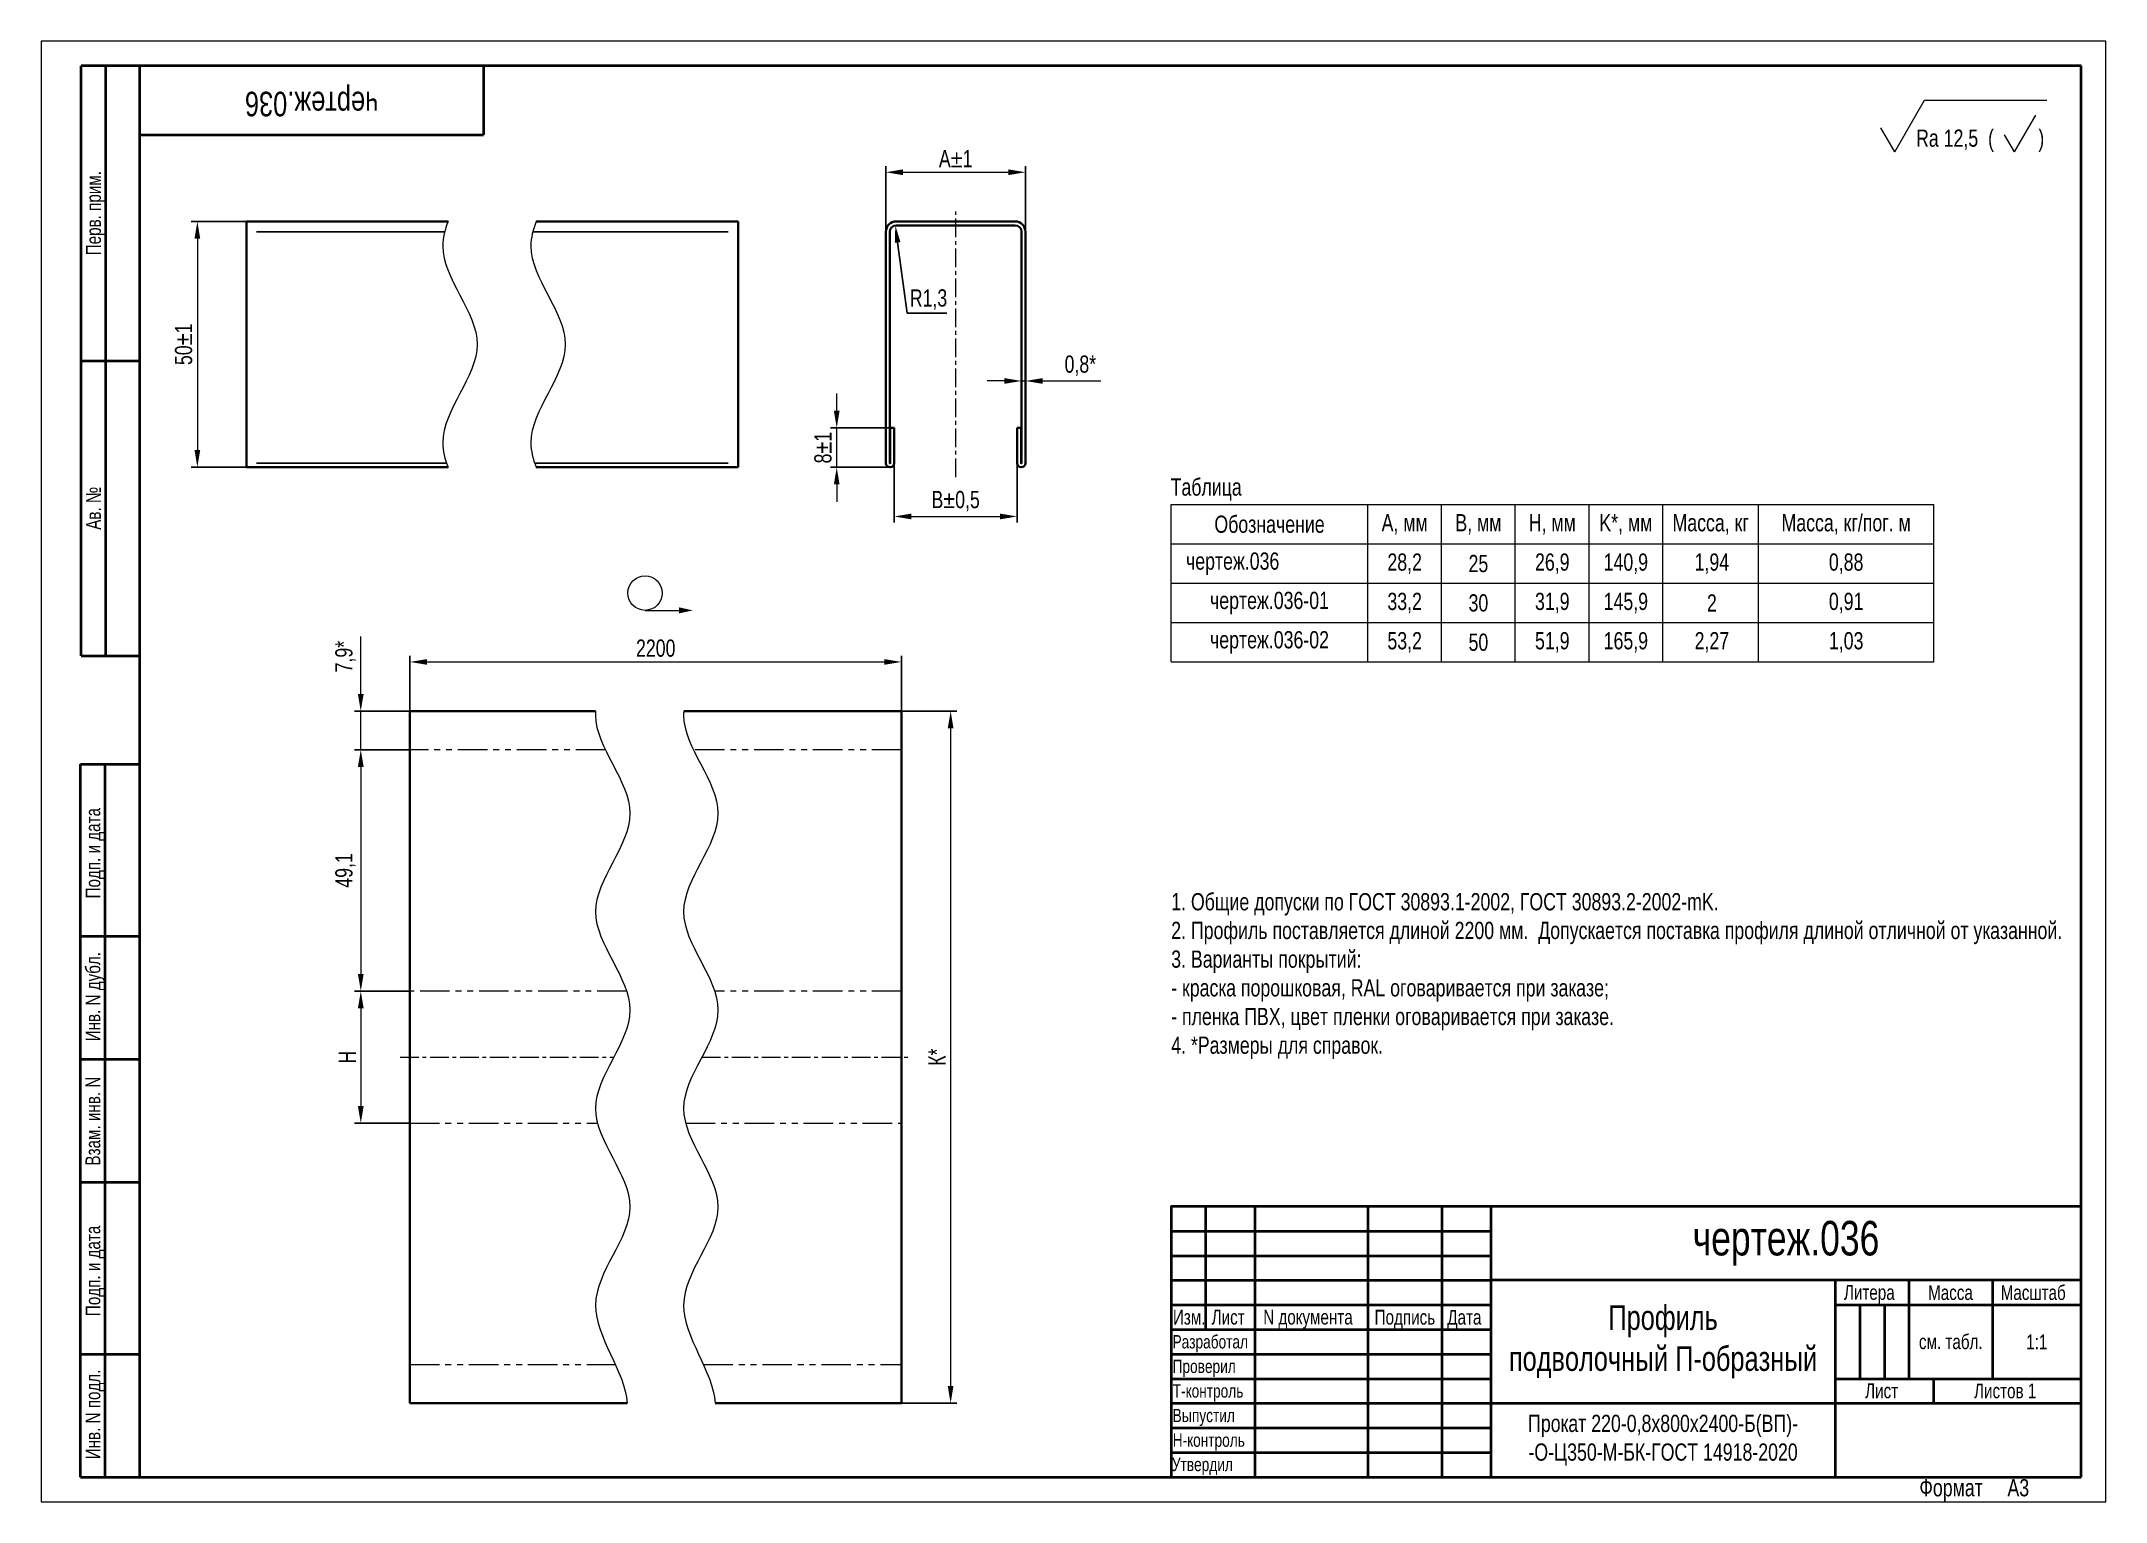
# Model space of a CAD drawing. Header units: millimetres. Extents: x 7700 to 8120, y -3845 to -3548.
import ezdxf

# ---------------------------------------------------------------- set-up
doc = ezdxf.new("R2010")
doc.units = ezdxf.units.MM
doc.linetypes.add('LT_06', pattern=[20.32, 12.7, -2.54, 2.54, -2.54])
doc.linetypes.add('LT_07', pattern=[20, 10, -2, 2, -2, 2, -2])
for name, color, linetype, lineweight in [('Layer_02', 5, 'Continuous', 13), ('Layer_03', 1, 'Continuous', 13), ('Layer_04', 82, 'Continuous', 13), ('Layer_05', 5, 'Continuous', 13), ('Layer_06', 7, 'Continuous', 35), ('Layer_07', 6, 'Continuous', 13), ('Layer_08', 7, 'Continuous', 40)]:
    doc.layers.add(name, color=color, linetype=linetype, lineweight=lineweight)
doc.styles.add('Style_02', font='ARIALNI_0.TTF', dxfattribs={"width": 0.9, "height": 3.5})
doc.dimstyles.new('DimStyle_03', dxfattribs={"dimtxt": 3.5, "dimasz": 2.5, "dimexe": 1.25, "dimexo": 0.625, "dimtad": 1, "dimtxsty": 'Style_02', "dimcen": 2.5, "dimazin": 3, "dimtfac": 1, "dimtmove": 0, "dimatfit": 3})
doc.dimstyles.new('DimStyle_04', dxfattribs={"dimtxt": 3.5, "dimasz": 2.5, "dimexe": 1.25, "dimexo": 0, "dimtad": 1, "dimlfac": 2, "dimtxsty": 'Style_02', "dimcen": 2.5, "dimazin": 3, "dimtfac": 1, "dimtmove": 0, "dimatfit": 3})

# ---------------------------------------------------------------- blocks, each defined once
blk = doc.blocks.new('*D151')
at = {"layer": 'Defpoints', "color": 0, "lineweight": 50, "ltscale": 0.04, "transparency": 16777216}
for p in [(7775.42, -3684.19), (7765.41, -3692.05), (7775.42, -3692.05)]:
    blk.add_point(p, dxfattribs=at)
at = {"layer": 'Layer_03', "color": 0, "ltscale": 0.04, "transparency": 16777216}
for p, q in [((7765.41, -3680.69), (7765.41, -3669.03)), ((7765.41, -3692.05), (7765.41, -3684.19)), ((7765.41, -3695.55), (7765.41, -3699.05))]:
    blk.add_line(p, q, dxfattribs=at)
at = {"layer": 'Layer_03', "color": 0, "lineweight": -2, "ltscale": 0.04, "transparency": 16777216}
for p, q in [((7775.42, -3684.19), (7764.16, -3684.19)), ((7775.42, -3692.05), (7764.16, -3692.05))]:
    blk.add_line(p, q, dxfattribs=at)
at = {"layer": 'Layer_03', "color": 0, "lineweight": 50, "ltscale": 0.04, "transparency": 16777216}
for points in [[(7764.83, -3680.69), (7766, -3680.69), (7765.41, -3684.19)], [(7764.83, -3695.55), (7766, -3695.55), (7765.41, -3692.05)]]:
    blk.add_solid(points, dxfattribs=at)
at = {"layer": 'Layer_03', "color": 0, "ltscale": 0.04, "transparency": 16777216, "insert": (7762.3, -3673.11), "char_height": 3.5, "attachment_point": 5, "rotation": 90, "style": 'Style_02'}
blk.add_mtext('7,9*', dxfattribs=at)
blk = doc.blocks.new('*D152')
at = {"layer": 'Defpoints', "color": 0, "lineweight": 50, "ltscale": 0.04, "transparency": 16777216}
for p in [(7775.42, -3741.14), (7765.42, -3768.01), (7775.42, -3768.01)]:
    blk.add_point(p, dxfattribs=at)
at = {"layer": 'Layer_03', "color": 0, "lineweight": -2, "ltscale": 0.04, "transparency": 16777216}
for p, q in [((7775.42, -3741.14), (7764.17, -3741.14)), ((7775.42, -3768.01), (7764.17, -3768.01))]:
    blk.add_line(p, q, dxfattribs=at)
at = {"layer": 'Layer_03', "color": 0, "ltscale": 0.04, "transparency": 16777216}
blk.add_line((7765.42, -3744.64), (7765.42, -3764.51), dxfattribs=at)
at = {"layer": 'Layer_03', "color": 0, "lineweight": 50, "ltscale": 0.04, "transparency": 16777216}
for points in [[(7764.83, -3744.64), (7766, -3744.64), (7765.42, -3741.14)], [(7764.83, -3764.51), (7766, -3764.51), (7765.42, -3768.01)]]:
    blk.add_solid(points, dxfattribs=at)
at = {"layer": 'Layer_03', "color": 0, "ltscale": 0.04, "transparency": 16777216, "insert": (7762.67, -3754.57), "char_height": 3.5, "attachment_point": 5, "rotation": 90, "style": 'Style_02'}
blk.add_mtext('Н', dxfattribs=at)
blk = doc.blocks.new('*D153')
at = {"layer": 'Defpoints', "color": 0, "lineweight": 50, "ltscale": 0.04, "transparency": 16777216}
for p in [(7875.42, -3684.19), (7875.42, -3824.96), (7885.42, -3824.96)]:
    blk.add_point(p, dxfattribs=at)
at = {"layer": 'Layer_03', "color": 0, "lineweight": -2, "ltscale": 0.04, "transparency": 16777216}
for p, q in [((7875.42, -3684.19), (7886.67, -3684.19)), ((7875.42, -3824.96), (7886.67, -3824.96))]:
    blk.add_line(p, q, dxfattribs=at)
at = {"layer": 'Layer_03', "color": 0, "ltscale": 0.04, "transparency": 16777216}
blk.add_line((7885.42, -3687.69), (7885.42, -3821.46), dxfattribs=at)
at = {"layer": 'Layer_03', "color": 0, "lineweight": 50, "ltscale": 0.04, "transparency": 16777216}
for points in [[(7884.83, -3687.69), (7886, -3687.69), (7885.42, -3684.19)], [(7884.83, -3821.46), (7886, -3821.46), (7885.42, -3824.96)]]:
    blk.add_solid(points, dxfattribs=at)
at = {"layer": 'Layer_03', "color": 0, "ltscale": 0.04, "transparency": 16777216, "insert": (7882.65, -3754.57), "char_height": 3.5, "attachment_point": 5, "rotation": 90, "style": 'Style_02'}
blk.add_mtext('К*', dxfattribs=at)
blk = doc.blocks.new('*D154')
at = {"layer": 'Defpoints', "color": 0, "lineweight": 50, "ltscale": 0.04, "transparency": 16777216}
for p in [(7875.42, -3674.19), (7775.42, -3684.19), (7875.42, -3684.19)]:
    blk.add_point(p, dxfattribs=at)
at = {"layer": 'Layer_03', "color": 0, "lineweight": -2, "ltscale": 0.04, "transparency": 16777216}
for p, q in [((7775.42, -3684.19), (7775.42, -3672.94)), ((7875.42, -3684.19), (7875.42, -3672.94))]:
    blk.add_line(p, q, dxfattribs=at)
at = {"layer": 'Layer_03', "color": 0, "ltscale": 0.04, "transparency": 16777216}
blk.add_line((7778.92, -3674.19), (7871.92, -3674.19), dxfattribs=at)
at = {"layer": 'Layer_03', "color": 0, "lineweight": 50, "ltscale": 0.04, "transparency": 16777216}
for points in [[(7778.92, -3673.61), (7778.92, -3674.77), (7775.42, -3674.19)], [(7871.92, -3673.61), (7871.92, -3674.77), (7875.42, -3674.19)]]:
    blk.add_solid(points, dxfattribs=at)
at = {"layer": 'Layer_03', "color": 0, "ltscale": 0.04, "transparency": 16777216, "insert": (7825.42, -3671.4), "char_height": 3.5, "attachment_point": 5, "style": 'Style_02'}
blk.add_mtext('2200', dxfattribs=at)
blk = doc.blocks.new('*D155')
at = {"layer": 'Defpoints', "color": 0, "lineweight": 50, "ltscale": 0.04, "transparency": 16777216}
for p in [(7742.17, -3584.6), (7732.17, -3634.6), (7742.17, -3634.6)]:
    blk.add_point(p, dxfattribs=at)
at = {"layer": 'Layer_03', "color": 0, "lineweight": -2, "ltscale": 0.04, "transparency": 16777216}
for p, q in [((7742.17, -3584.6), (7730.92, -3584.6)), ((7742.17, -3634.6), (7730.92, -3634.6))]:
    blk.add_line(p, q, dxfattribs=at)
at = {"layer": 'Layer_03', "color": 0, "ltscale": 0.04, "transparency": 16777216}
blk.add_line((7732.17, -3588.1), (7732.17, -3631.1), dxfattribs=at)
at = {"layer": 'Layer_03', "color": 0, "lineweight": 50, "ltscale": 0.04, "transparency": 16777216}
for points in [[(7731.59, -3588.1), (7732.75, -3588.1), (7732.17, -3584.6)], [(7731.59, -3631.1), (7732.75, -3631.1), (7732.17, -3634.6)]]:
    blk.add_solid(points, dxfattribs=at)
at = {"layer": 'Layer_03', "color": 0, "ltscale": 0.04, "transparency": 16777216, "insert": (7729.38, -3609.6), "char_height": 3.5, "attachment_point": 5, "rotation": 90, "style": 'Style_02'}
blk.add_mtext('50%%P1', dxfattribs=at)
blk = doc.blocks.new('*D156')
at = {"layer": 'Defpoints', "color": 0, "lineweight": 50, "ltscale": 0.04, "transparency": 16777216}
for p in [(7900.64, -3574.6), (7872.24, -3586.7), (7900.64, -3586.7)]:
    blk.add_point(p, dxfattribs=at)
at = {"layer": 'Layer_03', "color": 0, "lineweight": -2, "ltscale": 0.04, "transparency": 16777216}
for p, q in [((7872.24, -3586.7), (7872.24, -3573.35)), ((7900.64, -3586.7), (7900.64, -3573.35))]:
    blk.add_line(p, q, dxfattribs=at)
at = {"layer": 'Layer_03', "color": 0, "ltscale": 0.04, "transparency": 16777216}
blk.add_line((7875.74, -3574.6), (7897.14, -3574.6), dxfattribs=at)
at = {"layer": 'Layer_03', "color": 0, "lineweight": 50, "ltscale": 0.04, "transparency": 16777216}
for points in [[(7875.74, -3574.02), (7875.74, -3575.19), (7872.24, -3574.6)], [(7897.14, -3574.02), (7897.14, -3575.19), (7900.64, -3574.6)]]:
    blk.add_solid(points, dxfattribs=at)
at = {"layer": 'Layer_03', "color": 0, "ltscale": 0.04, "transparency": 16777216, "insert": (7886.44, -3571.85), "char_height": 3.5, "attachment_point": 5, "style": 'Style_02'}
blk.add_mtext('А%%P1', dxfattribs=at)
blk = doc.blocks.new('*D157')
at = {"layer": 'Defpoints', "color": 0, "lineweight": 50, "ltscale": 0.04, "transparency": 16777216}
for p in [(7874.34, -3586.7), (7874.52, -3587.99)]:
    blk.add_point(p, dxfattribs=at)
at = {"layer": 'Layer_03', "color": 0, "lineweight": -2, "ltscale": 0.04, "transparency": 16777216}
for p, q in [((7876.56, -3603.23), (7874.64, -3588.88)), ((7884.64, -3603.23), (7876.56, -3603.23))]:
    blk.add_line(p, q, dxfattribs=at)
at = {"layer": 'Layer_03', "color": 0, "lineweight": 50, "ltscale": 0.04, "transparency": 16777216}
blk.add_solid([(7875.21, -3588.81), (7874.06, -3588.96), (7874.17, -3585.41)], dxfattribs=at)
at = {"layer": 'Layer_03', "color": 0, "ltscale": 0.04, "transparency": 16777216, "insert": (7880.91, -3600.49), "char_height": 3.5, "attachment_point": 5, "style": 'Style_02'}
blk.add_mtext('R1,3', dxfattribs=at)
blk = doc.blocks.new('*D158')
at = {"layer": 'Defpoints', "color": 0, "lineweight": 50, "ltscale": 0.04, "transparency": 16777216}
for p in [(7873.94, -3633.75), (7898.94, -3633.75), (7898.94, -3644.6)]:
    blk.add_point(p, dxfattribs=at)
at = {"layer": 'Layer_03', "color": 0, "lineweight": -2, "ltscale": 0.04, "transparency": 16777216}
for p, q in [((7873.94, -3633.75), (7873.94, -3645.85)), ((7898.94, -3633.75), (7898.94, -3645.85))]:
    blk.add_line(p, q, dxfattribs=at)
at = {"layer": 'Layer_03', "color": 0, "ltscale": 0.04, "transparency": 16777216}
blk.add_line((7877.44, -3644.6), (7895.44, -3644.6), dxfattribs=at)
at = {"layer": 'Layer_03', "color": 0, "lineweight": 50, "ltscale": 0.04, "transparency": 16777216}
for points in [[(7877.44, -3644.02), (7877.44, -3645.19), (7873.94, -3644.6)], [(7895.44, -3644.02), (7895.44, -3645.19), (7898.94, -3644.6)]]:
    blk.add_solid(points, dxfattribs=at)
at = {"layer": 'Layer_03', "color": 0, "ltscale": 0.04, "transparency": 16777216, "insert": (7886.44, -3641.49), "char_height": 3.5, "attachment_point": 5, "style": 'Style_02'}
blk.add_mtext('В%%P0,5', dxfattribs=at)
blk = doc.blocks.new('*D159')
at = {"layer": 'Defpoints', "color": 0, "lineweight": 50, "ltscale": 0.04, "transparency": 16777216}
for p in [(7899.84, -3616.88), (7900.64, -3616.88), (7900.64, -3617.05)]:
    blk.add_point(p, dxfattribs=at)
at = {"layer": 'Layer_03', "color": 0, "ltscale": 0.04, "transparency": 16777216}
for p, q in [((7896.34, -3617.05), (7892.84, -3617.05)), ((7899.84, -3617.05), (7900.64, -3617.05)), ((7904.14, -3617.05), (7915.98, -3617.05))]:
    blk.add_line(p, q, dxfattribs=at)
at = {"layer": 'Layer_03', "color": 0, "lineweight": -2, "ltscale": 0.04, "transparency": 16777216}
for p, q in [((7899.84, -3616.88), (7899.84, -3618.3)), ((7900.64, -3616.88), (7900.64, -3618.3))]:
    blk.add_line(p, q, dxfattribs=at)
at = {"layer": 'Layer_03', "color": 0, "lineweight": 50, "ltscale": 0.04, "transparency": 16777216}
for points in [[(7896.34, -3616.47), (7896.34, -3617.63), (7899.84, -3617.05)], [(7904.14, -3616.47), (7904.14, -3617.63), (7900.64, -3617.05)]]:
    blk.add_solid(points, dxfattribs=at)
at = {"layer": 'Layer_03', "color": 0, "ltscale": 0.04, "transparency": 16777216, "insert": (7911.81, -3613.94), "char_height": 3.5, "attachment_point": 5, "style": 'Style_02'}
blk.add_mtext('0,8*', dxfattribs=at)
blk = doc.blocks.new('*D160')
at = {"layer": 'Defpoints', "color": 0, "lineweight": 50, "ltscale": 0.04, "transparency": 16777216}
for p in [(7862.24, -3626.6), (7873.14, -3626.6), (7873.09, -3634.6)]:
    blk.add_point(p, dxfattribs=at)
at = {"layer": 'Layer_03', "color": 0, "ltscale": 0.04, "transparency": 16777216}
for p, q in [((7862.24, -3623.1), (7862.24, -3619.6)), ((7862.24, -3634.6), (7862.24, -3626.6)), ((7862.24, -3638.1), (7862.24, -3641.6))]:
    blk.add_line(p, q, dxfattribs=at)
at = {"layer": 'Layer_03', "color": 0, "lineweight": -2, "ltscale": 0.04, "transparency": 16777216}
for p, q in [((7873.14, -3626.6), (7860.99, -3626.6)), ((7873.09, -3634.6), (7860.99, -3634.6))]:
    blk.add_line(p, q, dxfattribs=at)
at = {"layer": 'Layer_03', "color": 0, "lineweight": 50, "ltscale": 0.04, "transparency": 16777216}
for points in [[(7861.66, -3623.1), (7862.83, -3623.1), (7862.24, -3626.6)], [(7861.66, -3638.1), (7862.83, -3638.1), (7862.24, -3634.6)]]:
    blk.add_solid(points, dxfattribs=at)
at = {"layer": 'Layer_03', "color": 0, "ltscale": 0.04, "transparency": 16777216, "insert": (7859.46, -3630.6), "char_height": 3.5, "attachment_point": 5, "rotation": 90, "style": 'Style_02'}
blk.add_mtext('8%%P1', dxfattribs=at)
blk = doc.blocks.new('*D161')
at = {"layer": 'Defpoints', "color": 0, "lineweight": 50, "ltscale": 0.04, "transparency": 16777216}
for p in [(7775.42, -3692.05), (7765.42, -3741.14), (7775.42, -3741.14)]:
    blk.add_point(p, dxfattribs=at)
at = {"layer": 'Layer_03', "color": 0, "lineweight": -2, "ltscale": 0.04, "transparency": 16777216}
for p, q in [((7775.42, -3692.05), (7764.17, -3692.05)), ((7775.42, -3741.14), (7764.17, -3741.14))]:
    blk.add_line(p, q, dxfattribs=at)
at = {"layer": 'Layer_03', "color": 0, "ltscale": 0.04, "transparency": 16777216}
blk.add_line((7765.42, -3695.55), (7765.42, -3737.64), dxfattribs=at)
at = {"layer": 'Layer_03', "color": 0, "lineweight": 50, "ltscale": 0.04, "transparency": 16777216}
for points in [[(7764.83, -3695.55), (7766, -3695.55), (7765.42, -3692.05)], [(7764.83, -3737.64), (7766, -3737.64), (7765.42, -3741.14)]]:
    blk.add_solid(points, dxfattribs=at)
at = {"layer": 'Layer_03', "color": 0, "ltscale": 0.04, "transparency": 16777216, "insert": (7762.3, -3716.59), "char_height": 3.5, "attachment_point": 5, "rotation": 90, "style": 'Style_02'}
blk.add_mtext('49,1', dxfattribs=at)

msp = doc.modelspace()

# ---------------------------------------------------------------- linework, layer by layer
at = {"layer": 'Layer_04', "linetype": 'LT_06', "ltscale": 0.3}
for p, q in [((7886.443, -3636.603), (7886.443, -3582.603)), ((7773.415, -3754.573), (7816.886, -3754.573)), ((7834.807, -3754.573), (7877.415, -3754.573))]:
    msp.add_line(p, q, dxfattribs=at)
at = {"layer": 'Layer_05', "linetype": 'LT_07', "ltscale": 0.6}
for p, q in [((7815.169, -3692.045), (7775.415, -3692.045)), ((7875.415, -3692.045), (7833.089, -3692.045)), ((7819.488, -3741.137), (7775.415, -3741.137)), ((7875.415, -3741.137), (7837.408, -3741.137)), ((7775.415, -3768.008), (7813.593, -3768.008)), ((7831.513, -3768.008), (7875.415, -3768.008)), ((7775.415, -3817.1), (7817.211, -3817.1)), ((7835.132, -3817.1), (7875.415, -3817.1))]:
    msp.add_line(p, q, dxfattribs=at)
at = {"layer": 'Layer_06', "lineweight": 13, "ltscale": 0.303109}
msp.add_line((8077.484, -3570.47), (8083.546, -3559.97), dxfattribs=at)
at = {"layer": 'Layer_06', "lineweight": 13}
msp.add_line((8083.546, -3559.97), (8108.415, -3559.97), dxfattribs=at)
at = {"layer": 'Layer_06', "lineweight": 13, "ltscale": 0.141451}
msp.add_line((8077.484, -3570.47), (8074.655, -3565.57), dxfattribs=at)
at = {"layer": 'Layer_06', "lineweight": 13, "ltscale": 0.216506}
msp.add_line((8101.849, -3570.47), (8106.179, -3562.97), dxfattribs=at)
at = {"layer": 'Layer_06', "lineweight": 13, "ltscale": 0.101036}
msp.add_line((8101.849, -3570.47), (8099.828, -3566.97), dxfattribs=at)
at = {"layer": 'Layer_06'}
for p, q in [((7742.171, -3586.703), (7742.171, -3584.603)), ((7742.171, -3584.603), (7783.185, -3584.603)), ((7742.171, -3586.703), (7742.171, -3633.753)), ((7801.105, -3584.603), (7842.171, -3584.603)), ((7842.171, -3584.603), (7842.171, -3586.703)), ((7842.171, -3633.753), (7842.171, -3586.703)), ((7872.243, -3633.753), (7872.243, -3586.703)), ((7873.043, -3633.753), (7873.043, -3586.703)), ((7874.343, -3584.603), (7898.543, -3584.603)), ((7874.343, -3585.403), (7898.543, -3585.403)), ((7899.843, -3586.703), (7899.843, -3633.753)), ((7900.643, -3586.703), (7900.643, -3633.753)), ((7873.143, -3633.753), (7873.143, -3626.603)), ((7873.143, -3626.603), (7873.943, -3626.603)), ((7873.943, -3633.753), (7873.943, -3626.603)), ((7899.743, -3626.603), (7898.943, -3626.603)), ((7898.943, -3626.603), (7898.943, -3633.753)), ((7899.743, -3626.603), (7899.743, -3633.753)), ((7742.171, -3634.603), (7742.171, -3633.753)), ((7742.171, -3634.603), (7783.175, -3634.603)), ((7801.095, -3634.603), (7842.171, -3634.603)), ((7842.171, -3633.753), (7842.171, -3634.603)), ((7775.415, -3684.188), (7813.201, -3684.188)), ((7775.415, -3684.188), (7775.415, -3824.957)), ((7831.121, -3684.188), (7875.415, -3684.188)), ((7875.415, -3824.957), (7875.415, -3684.188)), ((7819.607, -3824.957), (7775.415, -3824.957)), ((7875.415, -3824.957), (7837.527, -3824.957))]:
    msp.add_line(p, q, dxfattribs=at)
at = {"layer": 'Layer_06', "lineweight": 25}
for p, q in [((7744.171, -3586.703), (7782.491, -3586.703)), ((7800.411, -3586.703), (7840.171, -3586.703)), ((7744.171, -3633.753), (7782.863, -3633.753)), ((7800.783, -3633.753), (7840.171, -3633.753))]:
    msp.add_line(p, q, dxfattribs=at)
at = {"layer": 'Layer_06'}
for centre, radius, start, end in [((7874.343, -3586.703), 2.1, 90, 180), ((7874.343, -3586.703), 1.3, 90, 180), ((7898.543, -3586.703), 2.1, 0, 90), ((7898.543, -3586.703), 1.3, 0, 90), ((7873.093, -3633.753), 0.85, 180, 0), ((7873.093, -3633.753), 0.05, 180, 0), ((7899.793, -3633.753), 0.85, 180, 0), ((7899.793, -3633.753), 0.05, 180, 0)]:
    msp.add_arc(centre, radius, start, end, dxfattribs=at)
at = {"layer": 'Layer_07'}
for p, q in [((7700.415, -3547.97), (7700.415, -3844.97)), ((8120.415, -3547.97), (7700.415, -3547.97)), ((8120.415, -3844.97), (8120.415, -3547.97)), ((7930.292, -3674.201), (7930.292, -3642.201)), ((7930.292, -3642.201), (8085.415, -3642.201)), ((7970.292, -3674.201), (7970.292, -3642.201)), ((7985.292, -3674.201), (7985.292, -3642.201)), ((8000.292, -3674.201), (8000.292, -3642.201)), ((8015.292, -3642.201), (8015.292, -3674.201)), ((8030.292, -3674.201), (8030.292, -3642.201)), ((8049.807, -3674.201), (8049.807, -3642.201)), ((8085.415, -3674.201), (8085.415, -3642.201)), ((7930.292, -3650.201), (8085.415, -3650.201)), ((7930.292, -3658.201), (8085.415, -3658.201)), ((7823.247, -3663.695), (7830.15, -3663.703)), ((7930.292, -3666.201), (8085.415, -3666.201)), ((7930.292, -3674.201), (8085.415, -3674.201)), ((7700.415, -3844.97), (8120.415, -3844.97))]:
    msp.add_line(p, q, dxfattribs=at)
msp.add_circle((7823.247, -3660.19), 3.505, dxfattribs=at)
for points, knots in [([(7783.185, -3584.603), (7782.529, -3586.27), (7780.342, -3594.604), (7796.089, -3609.612), (7780.353, -3624.578), (7782.524, -3632.936), (7783.175, -3634.603)], [143.0295478, 143.0295478, 143.0295478, 143.0295478, 148.3273407, 169.5169608, 190.7065809, 195.9861685, 195.9861685, 195.9861685, 195.9861685]), ([(7801.105, -3584.603), (7800.449, -3586.27), (7798.262, -3594.604), (7814.01, -3609.612), (7798.273, -3624.578), (7800.444, -3632.936), (7801.095, -3634.603)], [143.0295478, 143.0295478, 143.0295478, 143.0295478, 148.3273407, 169.5169608, 190.7065809, 195.9861685, 195.9861685, 195.9861685, 195.9861685]), ([(7813.201, -3684.188), (7813.179, -3684.456), (7812.893, -3691.391), (7827.166, -3704.992), (7806.17, -3724.99), (7827.166, -3745), (7806.176, -3764.963), (7827.14, -3785.101), (7806.652, -3804.232), (7819.22, -3818.408), (7819.607, -3824.957)], [105.0970723, 105.0970723, 105.0970723, 105.0970723, 105.9481005, 127.1377206, 148.3273407, 169.5169608, 190.7065809, 211.896201, 233.0858211, 253.1239378, 253.1239378, 253.1239378, 253.1239378]), ([(7831.121, -3684.188), (7831.1, -3684.456), (7830.813, -3691.391), (7845.086, -3704.992), (7824.09, -3724.99), (7845.087, -3745), (7824.096, -3764.963), (7845.061, -3785.101), (7824.572, -3804.232), (7837.14, -3818.408), (7837.527, -3824.957)], [105.0970723, 105.0970723, 105.0970723, 105.0970723, 105.9481005, 127.1377206, 148.3273407, 169.5169608, 190.7065809, 211.896201, 233.0858211, 253.1239378, 253.1239378, 253.1239378, 253.1239378])]:
    msp.add_open_spline(points, degree=3, knots=knots, dxfattribs=at)
msp.add_solid([(7830.151, -3664.318), (7832.972, -3663.707), (7830.15, -3663.087)], dxfattribs=at)
at = {"layer": 'Layer_08', "linetype": 'Continuous'}
for p, q in [((8115.415, -3552.97), (7708.539, -3552.97)), ((7708.539, -3672.97), (7708.539, -3552.97)), ((7713.539, -3672.97), (7713.539, -3552.97)), ((7720.415, -3552.97), (7720.415, -3839.97)), ((7790.415, -3552.97), (7790.415, -3566.97)), ((8115.415, -3839.97), (8115.415, -3552.97)), ((7720.415, -3566.97), (7790.415, -3566.97)), ((7708.539, -3612.97), (7720.415, -3612.97)), ((7708.539, -3672.97), (7720.415, -3672.97)), ((7708.415, -3839.97), (7708.415, -3694.97)), ((7708.415, -3694.97), (7720.415, -3694.97)), ((7713.415, -3839.97), (7713.415, -3694.97)), ((7708.415, -3729.97), (7720.415, -3729.97)), ((7708.415, -3754.97), (7720.415, -3754.97)), ((7708.415, -3779.97), (7720.415, -3779.97)), ((7930.292, -3789.937), (7995.335, -3789.937)), ((7930.292, -3794.94), (7995.335, -3794.94)), ((7930.292, -3799.943), (7995.335, -3799.943)), ((8070.385, -3804.947), (8070.385, -3819.957)), ((8075.389, -3804.947), (8075.389, -3819.957)), ((7708.415, -3814.97), (7720.415, -3814.97)), ((7930.292, -3814.953), (7995.335, -3814.953)), ((7930.292, -3819.957), (7995.335, -3819.957)), ((7930.292, -3824.96), (7995.335, -3824.96)), ((7930.292, -3829.963), (7995.335, -3829.963)), ((7930.292, -3834.967), (7995.335, -3834.967)), ((7708.415, -3839.97), (7720.415, -3839.97)), ((7720.415, -3839.97), (8115.415, -3839.97))]:
    msp.add_line(p, q, dxfattribs=at)
for points in [[(8115.415, -3784.933), (7930.292, -3784.933), (7930.292, -3839.97)], [(7937.297, -3784.933), (7937.297, -3809.95)], [(7947.303, -3784.933), (7947.303, -3839.97)], [(7970.319, -3784.933), (7970.319, -3839.97)], [(7985.329, -3784.933), (7985.329, -3839.97)], [(7995.335, -3784.933), (7995.335, -3839.97)], [(8115.415, -3799.943), (7995.335, -3799.943)], [(8065.382, -3799.943), (8065.382, -3839.97)], [(8080.392, -3799.943), (8080.392, -3819.957)], [(8097.403, -3799.943), (8097.403, -3819.957)], [(8097.403, -3799.943), (8097.403, -3819.957)], [(7930.292, -3804.947), (7995.335, -3804.947)], [(8065.382, -3804.947), (8115.415, -3804.947)], [(7930.292, -3809.95), (7995.335, -3809.95)], [(8065.382, -3819.957), (8115.415, -3819.957)], [(8085.395, -3819.957), (8085.395, -3824.96)], [(7995.335, -3824.96), (8115.415, -3824.96)]]:
    msp.add_lwpolyline(points, dxfattribs=at)

# ---------------------------------------------------------------- texts
at = {"layer": 'Layer_02', "linetype": 'Continuous', "style": 'Style_02', "width": 0.9}
for s, height, p in [('Rа 12,5  (         )', 3.5, (8081.837, -3569.411)), ('Изм.', 3, (7930.643, -3808.946)), ('Лист', 3, (7938.524, -3808.935)), ('N документа', 3, (7949.021, -3808.928)), ('Подпись', 3, (7971.672, -3808.951)), ('Дата', 3, (7986.464, -3808.957)), ('Разработал', 2.7, (7930.557, -3813.793)), ('Проверил', 2.7, (7930.57, -3818.796)), ('Т-контроль', 2.7, (7930.602, -3823.794)), ('Выпустил', 2.7, (7930.578, -3828.787)), ('Н-контроль', 2.7, (7930.602, -3833.801)), ('Утвердил', 2.7, (7930.43, -3838.747))]:
    msp.add_text(s, height=height, dxfattribs=at).set_placement(p)
at = {"layer": 'Layer_02', "linetype": 'Continuous', "lineweight": 25, "style": 'Style_02', "width": 0.9}
for s, p in [('Перв. прим.', (7712.538, -3591.494)), ('Ав. №', (7712.539, -3647.307)), ('Подп. и дата', (7712.411, -3722.292)), ('Инв. N дубл.', (7712.418, -3751.35)), ('Взам. инв. N', (7712.409, -3776.611)), ('Подп. и дата', (7712.415, -3807.235)), ('Инв. N подл.', (7712.413, -3836.344))]:
    msp.add_text(s, height=3, rotation=90, dxfattribs=at).set_placement(p)
for s, p in [('Литера', (8067.152, -3803.914)), ('Масса', (8084.28, -3803.944)), ('Масштаб', (8099.048, -3803.942)), ('Лист ', (8071.469, -3823.928)), ('Листов 1', (8093.629, -3823.934))]:
    msp.add_text(s, height=3, dxfattribs=at).set_placement(p)
at = {"layer": 'Layer_02', "linetype": 'Continuous', "insert": (7755.415, -3559.97), "char_height": 5, "width": 70, "attachment_point": 5, "rotation": 180, "style": 'Style_02'}
msp.add_mtext('чертеж.036', dxfattribs=at)
at = {"layer": 'Layer_02', "char_height": 3.5, "style": 'Style_02'}
for s, insert, width, attachment_point in [('Таблица', (7937.407, -3639.124), 40, 5), ('Обозначение', (7950.292, -3646.201), 40, 5), ('А, мм', (7977.792, -3646.201), 15, 5), ('В, мм', (7992.792, -3646.201), 15, 5), ('Н, мм', (8007.823, -3646.201), 15.06167, 5), ('K*, мм', (8022.792, -3646.201), 15, 5), ('Масса, кг', (8040.049, -3646.201), 19.5151, 5), ('Масса, кг/пог. м', (8067.611, -3646.201), 35.60823, 5), ('   чертеж.036', (7930.292, -3654.201), 40, 4), ('\\pxsm0.6;28,2', (7977.792, -3654.201), 15, 5), ('\\pxsm0.6;25', (7992.792, -3654.201), 15, 5), ('\\pxsm0.6;26,9', (8007.823, -3654.201), 15.06167, 5), ('\\pxsm0.6;140,9', (8022.792, -3654.201), 15, 5), ('\\pxsm0.6;1,94', (8040.292, -3654.201), 20, 5), ('\\pxsm0.6;0,88', (8067.611, -3654.201), 35.60823, 5), ('чертеж.036-01', (7950.292, -3662.201), 40, 5), ('\\pxsm0.6;33,2', (7977.792, -3662.201), 15, 5), ('\\pxsm0.6;30', (7992.792, -3662.201), 15, 5), ('\\pxsm0.6;31,9', (8007.823, -3662.201), 15.06167, 5), ('\\pxsm0.6;145,9', (8022.792, -3662.201), 15, 5), ('\\pxsm0.6;2', (8040.292, -3662.201), 20, 5), ('\\pxsm0.6;0,91', (8067.611, -3662.201), 35.60823, 5), ('чертеж.036-02', (7950.292, -3670.201), 40, 5), ('\\pxsm0.6;53,2', (7977.792, -3670.201), 15, 5), ('\\pxsm0.6;50', (7992.792, -3670.201), 15, 5), ('\\pxsm0.6;51,9', (8007.823, -3670.201), 15.06167, 5), ('\\pxsm0.6;165,9', (8022.792, -3670.201), 15, 5), ('\\pxsm0.6;2,27', (8040.292, -3670.201), 20, 5), ('\\pxsm0.6;1,03', (8067.611, -3670.201), 35.60823, 5)]:
    msp.add_mtext(s, dxfattribs=dict(at, insert=insert, width=width, attachment_point=attachment_point))
at = {"layer": 'Layer_02', "insert": (7930.292, -3754.933), "char_height": 3.5, "attachment_point": 7, "style": 'Style_02'}
msp.add_mtext_dynamic_manual_height_columns('1. Общие допуски по ГОСТ 30893.1-2002, ГОСТ 30893.2-2002-mK.\\P\\pxb0.25,ql;2. Профиль поставляется длиной 2200 мм.  Допускается поставка профиля длиной отличной от указанной.\\P\\pq*;3. Варианты покрытий:\\P- краска порошковая, RAL оговаривается при заказе;\\P- пленка ПВХ, цвет пленки оговаривается при заказе.\\P\\pql;4. *Размеры для справок.', width=174.62139, gutter_width=70, heights=[66.329], dxfattribs=at)
at = {"layer": 'Layer_02', "linetype": 'Continuous', "attachment_point": 5, "style": 'Style_02'}
for s, insert, char_height, width in [('чертеж.036', (8055.375, -3792.438), 7, 120.08), ('Профиль \\Pподволочный П-образный', (8030.359, -3812.452), 5, 70.04667), ('см. табл.', (8088.898, -3812.452), 3, 17.01133), ('1:1', (8106.409, -3812.452), 3, 18.012), ('Прокат 220-0,8х800х2400-Б(ВП)-\\P-О-Ц350-М-БК-ГОСТ 14918-2020', (8030.359, -3832.465), 3.5, 70.04667)]:
    msp.add_mtext(s, dxfattribs=dict(at, insert=insert, char_height=char_height, width=width))
at = {"layer": 'Layer_02', "linetype": 'Continuous', "lineweight": 25, "insert": (8082.513, -3840.377), "char_height": 3.5, "width": 32.95146, "attachment_point": 1, "style": 'Style_02'}
msp.add_mtext('Формат     А3', dxfattribs=at)

# ---------------------------------------------------------------- dimensions: what is measured, and where the dimension line sits
at = {"layer": 'Layer_03', "ltscale": 0.04}
for base, p1, p2, text, picture, middle in [((7900.643, -3574.603), (7872.243, -3586.703), (7900.643, -3586.703), 'А%%P1', '*D156', (7886.443, -3571.846)), ((7900.643, -3617.052), (7899.843, -3616.879), (7900.643, -3616.879), '<>*', '*D159', (7911.813, -3613.941)), ((7898.943, -3644.603), (7873.943, -3633.753), (7898.943, -3633.753), 'В%%P0,5', '*D158', (7886.443, -3641.492)), ((7875.415, -3674.188), (7775.415, -3684.188), (7875.415, -3684.188), '2200', '*D154', (7825.415, -3671.401))]:
    dim = msp.add_linear_dim(base=base, p1=p1, p2=p2, text=text, dimstyle='DimStyle_04', override={"dimasz": 3.5, "dimgap": 1, "dimdec": 1, "dimlfac": 1, "dimlwd": -1}, dxfattribs=at)
    dim.commit()
    dim.dimension.update_dxf_attribs({"geometry": picture, "text_midpoint": middle})
for base, p1, p2, text, picture, middle in [((7732.171, -3634.603), (7742.171, -3584.603), (7742.171, -3634.603), '<>%%P1', '*D155', (7729.384, -3609.603)), ((7862.243, -3626.603), (7873.093, -3634.603), (7873.143, -3626.603), '<>%%P1', '*D160', (7859.456, -3630.603)), ((7885.415, -3824.957), (7875.415, -3684.188), (7875.415, -3824.957), 'К*', '*D153', (7882.652, -3754.573)), ((7765.415, -3768.008), (7775.415, -3741.137), (7775.415, -3768.008), 'Н', '*D152', (7762.665, -3754.573))]:
    dim = msp.add_linear_dim(base=base, p1=p1, p2=p2, angle=90, text=text, dimstyle='DimStyle_04', override={"dimasz": 3.5, "dimgap": 1, "dimdec": 1, "dimlfac": 1, "dimlwd": -1}, dxfattribs=at)
    dim.commit()
    dim.dimension.update_dxf_attribs({"geometry": picture, "text_midpoint": middle})
dim = msp.add_radius_dim(center=(7874.343, -3586.703), mpoint=(7874.516, -3587.991), dimstyle='DimStyle_03', override={"dimasz": 3.5, "dimse1": 1}, dxfattribs=at)
dim.commit()
dim.dimension.update_dxf_attribs({"geometry": '*D157', "text_midpoint": (7880.914, -3603.229), "dimtype": 164})
dim = msp.add_linear_dim(base=(7765.413, -3692.045), p1=(7775.415, -3684.188), p2=(7775.415, -3692.045), angle=90, text='<>*', dimstyle='DimStyle_04', override={"dimasz": 3.5, "dimgap": 1, "dimdec": 1, "dimlfac": 1, "dimlwd": -1}, dxfattribs=at)
dim.commit()
dim.dimension.update_dxf_attribs({"geometry": '*D151', "text_midpoint": (7765.413, -3673.11), "dimtype": 160})
dim = msp.add_linear_dim(base=(7765.415, -3741.137), p1=(7775.415, -3692.045), p2=(7775.415, -3741.137), angle=90, dimstyle='DimStyle_04', override={"dimasz": 3.5, "dimgap": 1, "dimdec": 1, "dimlfac": 1, "dimlwd": -1}, dxfattribs=at)
dim.commit()
dim.dimension.update_dxf_attribs({"geometry": '*D161', "text_midpoint": (7762.305, -3716.591)})

doc.saveas('drawing.dxf')
